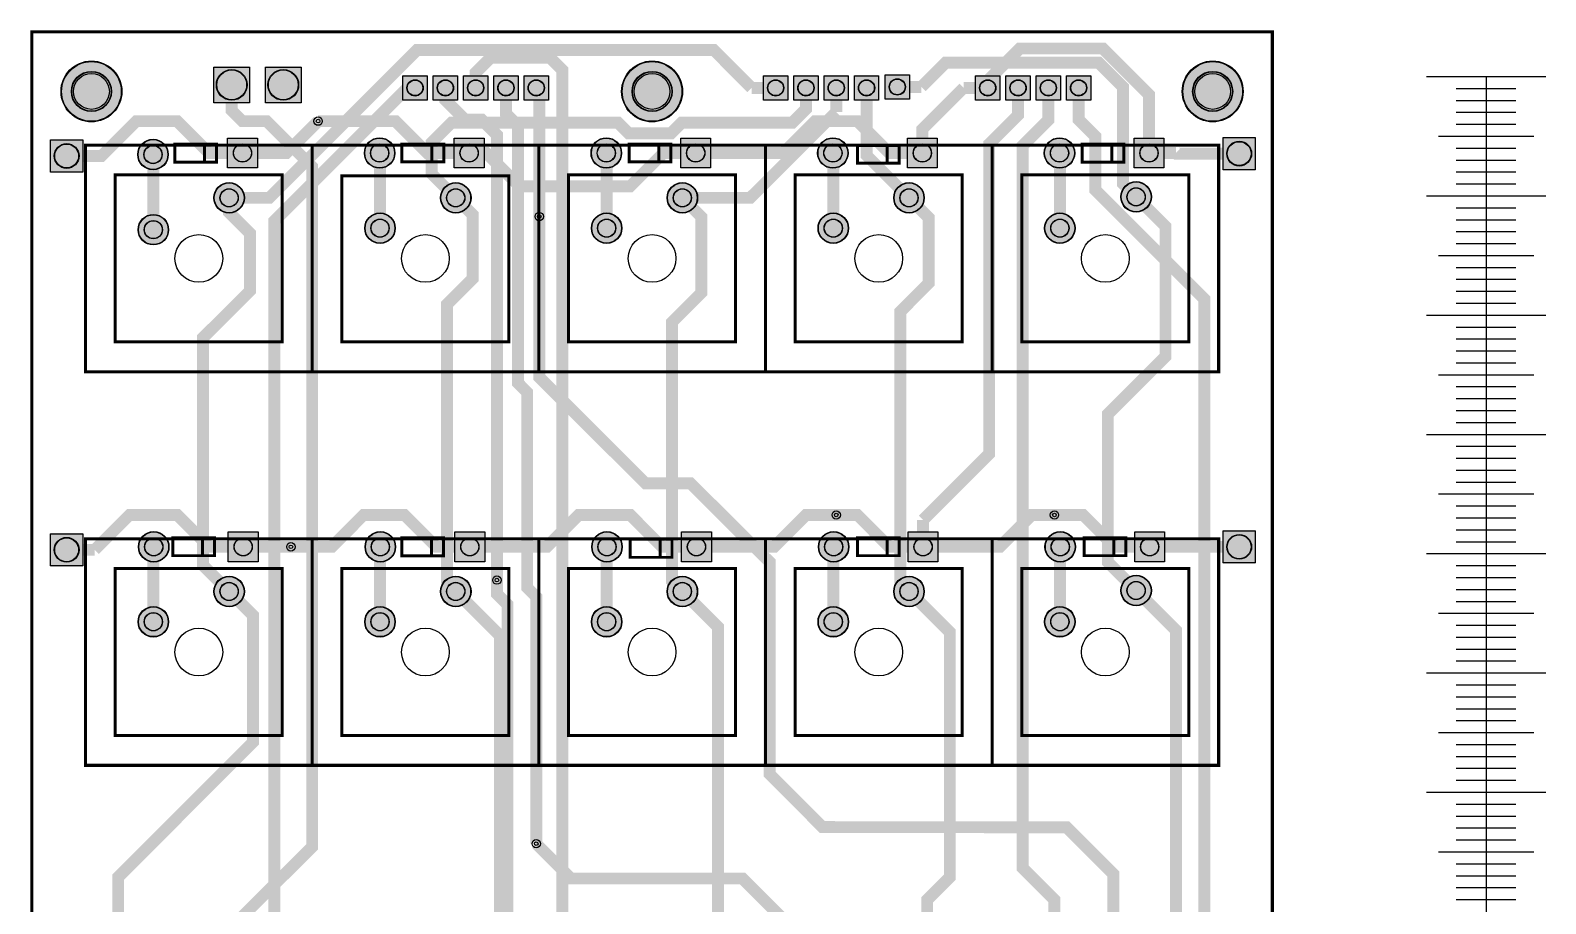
# Model space of a CAD drawing. Header units: millimetres. Extents: x 0 to 127, y -247 to 0.
# Drawn here: x -0.1 to 126.9, y -73.1 to 0.1 of the extents above; entities that cross this region are included whole.
import ezdxf

# ---------------------------------------------------------------- set-up
doc = ezdxf.new("R2010")
doc.units = ezdxf.units.MM
for name, color, linetype, true_color in [('BoardOutLine', 6, 'Continuous', 0xff00ff), ('BottomLayer', 5, 'Continuous', 0x0000ff), ('BottomSilkLayer', 7, 'Continuous', 0x66cc33), ('BottomSolderMaskLayer', 7, 'Continuous', 0xaa00ff), ('Document', 7, 'Continuous', 0xffffff), ('Hole', 7, 'Continuous', 0x222222), ('Multi-Layer', 7, 'Continuous', 0xc0c0c0), ('TopLayer', 1, 'Continuous', 0xff0000), ('TopSilkLayer', 7, 'Continuous', 0x856a00), ('TopSolderMaskLayer', 7, 'Continuous', 0x800080)]:
    doc.layers.add(name, color=color, linetype=linetype, true_color=true_color)

msp = doc.modelspace()

# ---------------------------------------------------------------- hatches: boundary and pattern name
at = {"layer": 'BottomSolderMaskLayer'}
for points in [[(2.45, -5, 1), (7.55, -5, 1)], [(49.45, -5, 1), (54.55, -5, 1)], [(96.45, -5, 1), (101.55, -5, 1)], [(15.21, -2.89), (18.31, -2.89), (18.31, -6), (15.21, -6)], [(19.53, -2.89), (22.63, -2.89), (22.63, -6), (19.53, -6)], [(31.06, -3.63), (33.2, -3.63), (33.2, -5.77), (31.06, -5.77)], [(33.6, -3.63), (35.74, -3.63), (35.74, -5.77), (33.6, -5.77)], [(36.14, -3.63), (38.28, -3.63), (38.28, -5.77), (36.14, -5.77)], [(38.68, -3.63), (40.82, -3.63), (40.82, -5.77), (38.68, -5.77)], [(41.22, -3.63), (43.36, -3.63), (43.36, -5.77), (41.22, -5.77)], [(61.29, -3.63), (63.42, -3.63), (63.42, -5.77), (61.29, -5.77)], [(63.83, -3.63), (65.96, -3.63), (65.96, -5.77), (63.83, -5.77)], [(66.37, -3.63), (68.5, -3.63), (68.5, -5.77), (66.37, -5.77)], [(68.91, -3.63), (71.04, -3.63), (71.04, -5.77), (68.91, -5.77)], [(71.49, -3.56), (73.63, -3.56), (73.63, -5.69), (71.49, -5.69)], [(79.07, -3.63), (81.2, -3.63), (81.2, -5.77), (79.07, -5.77)], [(81.61, -3.63), (83.74, -3.63), (83.74, -5.77), (81.61, -5.77)], [(84.15, -3.63), (86.28, -3.63), (86.28, -5.77), (84.15, -5.77)], [(86.69, -3.63), (88.82, -3.63), (88.82, -5.77), (86.69, -5.77)], [(16.38, -8.88), (18.94, -8.88), (18.94, -11.44), (16.38, -11.44)], [(27.88, -10.16, 1), (30.44, -10.16, 1)], [(35.38, -8.88), (37.94, -8.88), (37.94, -11.44), (35.38, -11.44)], [(46.88, -10.16, 1), (49.44, -10.16, 1)], [(54.38, -8.88), (56.94, -8.88), (56.94, -11.44), (54.38, -11.44)], [(65.88, -10.16, 1), (68.44, -10.16, 1)], [(73.38, -8.88), (75.94, -8.88), (75.94, -11.44), (73.38, -11.44)], [(84.88, -10.16, 1), (87.44, -10.16, 1)], [(92.38, -8.88), (94.94, -8.88), (94.94, -11.44), (92.38, -11.44)], [(99.82, -8.81), (102.62, -8.81), (102.62, -11.61), (99.82, -11.61)], [(1.52, -9.01), (4.32, -9.01), (4.32, -11.81), (1.52, -11.81)], [(8.88, -10.29, 1), (11.44, -10.29, 1)], [(15.26, -13.92, 1), (17.82, -13.92, 1)], [(34.26, -13.92, 1), (36.82, -13.92, 1)], [(53.26, -13.92, 1), (55.82, -13.92, 1)], [(72.26, -13.92, 1), (74.82, -13.92, 1)], [(91.31, -13.84, 1), (93.86, -13.84, 1)], [(27.91, -16.46, 1), (30.47, -16.46, 1)], [(46.91, -16.46, 1), (49.47, -16.46, 1)], [(65.91, -16.46, 1), (68.47, -16.46, 1)], [(84.91, -16.46, 1), (87.47, -16.46, 1)], [(8.91, -16.59, 1), (11.47, -16.59, 1)], [(8.95, -43.18, 1), (11.5, -43.18, 1)], [(16.45, -41.9), (19, -41.9), (19, -44.46), (16.45, -44.46)], [(27.95, -43.18, 1), (30.5, -43.18, 1)], [(35.45, -41.9), (38, -41.9), (38, -44.46), (35.45, -44.46)], [(46.95, -43.18, 1), (49.5, -43.18, 1)], [(54.45, -41.9), (57, -41.9), (57, -44.46), (54.45, -44.46)], [(65.95, -43.18, 1), (68.5, -43.18, 1)], [(73.45, -41.9), (76, -41.9), (76, -44.46), (73.45, -44.46)], [(84.95, -43.18, 1), (87.5, -43.18, 1)], [(92.45, -41.9), (95, -41.9), (95, -44.46), (92.45, -44.46)], [(99.82, -41.78), (102.62, -41.78), (102.62, -44.58), (99.82, -44.58)], [(1.52, -42.03), (4.32, -42.03), (4.32, -44.83), (1.52, -44.83)], [(15.26, -46.92, 1), (17.82, -46.92, 1)], [(34.26, -46.92, 1), (36.82, -46.92, 1)], [(53.26, -46.92, 1), (55.82, -46.92, 1)], [(72.26, -46.92, 1), (74.82, -46.92, 1)], [(91.31, -46.84, 1), (93.86, -46.84, 1)], [(8.91, -49.46, 1), (11.47, -49.46, 1)], [(27.91, -49.46, 1), (30.47, -49.46, 1)], [(46.91, -49.46, 1), (49.47, -49.46, 1)], [(65.91, -49.46, 1), (68.47, -49.46, 1)], [(84.91, -49.46, 1), (87.47, -49.46, 1)]]:
    msp.add_hatch(color=256, dxfattribs=at).paths.add_polyline_path(points)
at = {"layer": 'TopSolderMaskLayer'}
for points in [[(2.45, -5, 1), (7.55, -5, 1)], [(49.45, -5, 1), (54.55, -5, 1)], [(96.45, -5, 1), (101.55, -5, 1)], [(15.21, -2.89), (18.31, -2.89), (18.31, -6), (15.21, -6)], [(19.53, -2.89), (22.63, -2.89), (22.63, -6), (19.53, -6)], [(31.06, -3.63), (33.2, -3.63), (33.2, -5.77), (31.06, -5.77)], [(33.6, -3.63), (35.74, -3.63), (35.74, -5.77), (33.6, -5.77)], [(36.14, -3.63), (38.28, -3.63), (38.28, -5.77), (36.14, -5.77)], [(38.68, -3.63), (40.82, -3.63), (40.82, -5.77), (38.68, -5.77)], [(41.22, -3.63), (43.36, -3.63), (43.36, -5.77), (41.22, -5.77)], [(61.29, -3.63), (63.42, -3.63), (63.42, -5.77), (61.29, -5.77)], [(63.83, -3.63), (65.96, -3.63), (65.96, -5.77), (63.83, -5.77)], [(66.37, -3.63), (68.5, -3.63), (68.5, -5.77), (66.37, -5.77)], [(68.91, -3.63), (71.04, -3.63), (71.04, -5.77), (68.91, -5.77)], [(71.49, -3.56), (73.63, -3.56), (73.63, -5.69), (71.49, -5.69)], [(79.07, -3.63), (81.2, -3.63), (81.2, -5.77), (79.07, -5.77)], [(81.61, -3.63), (83.74, -3.63), (83.74, -5.77), (81.61, -5.77)], [(84.15, -3.63), (86.28, -3.63), (86.28, -5.77), (84.15, -5.77)], [(86.69, -3.63), (88.82, -3.63), (88.82, -5.77), (86.69, -5.77)], [(16.38, -8.88), (18.94, -8.88), (18.94, -11.44), (16.38, -11.44)], [(27.88, -10.16, 1), (30.44, -10.16, 1)], [(35.38, -8.88), (37.94, -8.88), (37.94, -11.44), (35.38, -11.44)], [(46.88, -10.16, 1), (49.44, -10.16, 1)], [(54.38, -8.88), (56.94, -8.88), (56.94, -11.44), (54.38, -11.44)], [(65.88, -10.16, 1), (68.44, -10.16, 1)], [(73.38, -8.88), (75.94, -8.88), (75.94, -11.44), (73.38, -11.44)], [(84.88, -10.16, 1), (87.44, -10.16, 1)], [(92.38, -8.88), (94.94, -8.88), (94.94, -11.44), (92.38, -11.44)], [(99.82, -8.81), (102.62, -8.81), (102.62, -11.61), (99.82, -11.61)], [(1.52, -9.01), (4.32, -9.01), (4.32, -11.81), (1.52, -11.81)], [(8.88, -10.29, 1), (11.44, -10.29, 1)], [(15.26, -13.92, 1), (17.82, -13.92, 1)], [(34.26, -13.92, 1), (36.82, -13.92, 1)], [(53.26, -13.92, 1), (55.82, -13.92, 1)], [(72.26, -13.92, 1), (74.82, -13.92, 1)], [(91.31, -13.84, 1), (93.86, -13.84, 1)], [(27.91, -16.46, 1), (30.47, -16.46, 1)], [(46.91, -16.46, 1), (49.47, -16.46, 1)], [(65.91, -16.46, 1), (68.47, -16.46, 1)], [(84.91, -16.46, 1), (87.47, -16.46, 1)], [(8.91, -16.59, 1), (11.47, -16.59, 1)], [(8.95, -43.18, 1), (11.5, -43.18, 1)], [(16.45, -41.9), (19, -41.9), (19, -44.46), (16.45, -44.46)], [(27.95, -43.18, 1), (30.5, -43.18, 1)], [(35.45, -41.9), (38, -41.9), (38, -44.46), (35.45, -44.46)], [(46.95, -43.18, 1), (49.5, -43.18, 1)], [(54.45, -41.9), (57, -41.9), (57, -44.46), (54.45, -44.46)], [(65.95, -43.18, 1), (68.5, -43.18, 1)], [(73.45, -41.9), (76, -41.9), (76, -44.46), (73.45, -44.46)], [(84.95, -43.18, 1), (87.5, -43.18, 1)], [(92.45, -41.9), (95, -41.9), (95, -44.46), (92.45, -44.46)], [(99.82, -41.78), (102.62, -41.78), (102.62, -44.58), (99.82, -44.58)], [(1.52, -42.03), (4.32, -42.03), (4.32, -44.83), (1.52, -44.83)], [(15.26, -46.92, 1), (17.82, -46.92, 1)], [(34.26, -46.92, 1), (36.82, -46.92, 1)], [(53.26, -46.92, 1), (55.82, -46.92, 1)], [(72.26, -46.92, 1), (74.82, -46.92, 1)], [(91.31, -46.84, 1), (93.86, -46.84, 1)], [(8.91, -49.46, 1), (11.47, -49.46, 1)], [(27.91, -49.46, 1), (30.47, -49.46, 1)], [(46.91, -49.46, 1), (49.47, -49.46, 1)], [(65.91, -49.46, 1), (68.47, -49.46, 1)], [(84.91, -49.46, 1), (87.47, -49.46, 1)]]:
    msp.add_hatch(color=256, dxfattribs=at).paths.add_polyline_path(points)

# ---------------------------------------------------------------- linework, layer by layer
for p, q in [((116.92, -3.75), (126.92, -3.75)), ((121.92, -3.75), (121.92, -103.75)), ((119.42, -4.75), (124.42, -4.75)), ((119.42, -5.75), (124.42, -5.75)), ((119.42, -6.75), (124.42, -6.75)), ((117.92, -8.75), (125.92, -8.75)), ((119.42, -7.75), (124.42, -7.75)), ((119.42, -9.75), (124.42, -9.75)), ((119.42, -10.75), (124.42, -10.75)), ((119.42, -11.75), (124.42, -11.75)), ((116.92, -13.75), (126.92, -13.75)), ((116.92, -13.75), (126.92, -13.75)), ((117.92, -13.75), (125.92, -13.75)), ((119.42, -12.75), (124.42, -12.75)), ((119.42, -14.75), (124.42, -14.75)), ((119.42, -15.75), (124.42, -15.75)), ((119.42, -16.75), (124.42, -16.75)), ((119.42, -17.75), (124.42, -17.75)), ((117.92, -18.75), (125.92, -18.75)), ((119.42, -19.75), (124.42, -19.75)), ((119.42, -20.75), (124.42, -20.75)), ((119.42, -21.75), (124.42, -21.75)), ((119.42, -22.75), (124.42, -22.75)), ((116.92, -23.75), (126.92, -23.75)), ((116.92, -23.75), (126.92, -23.75)), ((117.92, -23.75), (125.92, -23.75)), ((119.42, -24.75), (124.42, -24.75)), ((119.42, -25.75), (124.42, -25.75)), ((119.42, -26.75), (124.42, -26.75)), ((119.42, -27.75), (124.42, -27.75)), ((117.92, -28.75), (125.92, -28.75)), ((119.42, -29.75), (124.42, -29.75)), ((119.42, -30.75), (124.42, -30.75)), ((119.42, -31.75), (124.42, -31.75)), ((119.42, -32.75), (124.42, -32.75)), ((116.92, -33.75), (126.92, -33.75)), ((116.92, -33.75), (126.92, -33.75)), ((117.92, -33.75), (125.92, -33.75)), ((119.42, -34.75), (124.42, -34.75)), ((119.42, -35.75), (124.42, -35.75)), ((119.42, -36.75), (124.42, -36.75)), ((119.42, -37.75), (124.42, -37.75)), ((117.92, -38.75), (125.92, -38.75)), ((119.42, -39.75), (124.42, -39.75)), ((119.42, -40.75), (124.42, -40.75)), ((119.42, -41.75), (124.42, -41.75)), ((119.42, -42.75), (124.42, -42.75)), ((116.92, -43.75), (126.92, -43.75)), ((116.92, -43.75), (126.92, -43.75)), ((117.92, -43.75), (125.92, -43.75)), ((119.42, -44.75), (124.42, -44.75)), ((119.42, -45.75), (124.42, -45.75)), ((119.42, -46.75), (124.42, -46.75)), ((119.42, -47.75), (124.42, -47.75)), ((117.92, -48.75), (125.92, -48.75)), ((119.42, -49.75), (124.42, -49.75)), ((119.42, -50.75), (124.42, -50.75)), ((119.42, -51.75), (124.42, -51.75)), ((119.42, -52.75), (124.42, -52.75)), ((116.92, -53.75), (126.92, -53.75)), ((116.92, -53.75), (126.92, -53.75)), ((117.92, -53.75), (125.92, -53.75)), ((119.42, -54.75), (124.42, -54.75)), ((119.42, -55.75), (124.42, -55.75)), ((119.42, -56.75), (124.42, -56.75)), ((119.42, -57.75), (124.42, -57.75)), ((117.92, -58.75), (125.92, -58.75)), ((119.42, -59.75), (124.42, -59.75)), ((119.42, -60.75), (124.42, -60.75)), ((119.42, -61.75), (124.42, -61.75)), ((119.42, -62.75), (124.42, -62.75)), ((116.92, -63.75), (126.92, -63.75)), ((116.92, -63.75), (126.92, -63.75)), ((117.92, -63.75), (125.92, -63.75)), ((119.42, -64.75), (124.42, -64.75)), ((119.42, -65.75), (124.42, -65.75)), ((119.42, -66.75), (124.42, -66.75)), ((119.42, -67.75), (124.42, -67.75)), ((117.92, -68.75), (125.92, -68.75)), ((119.42, -69.75), (124.42, -69.75)), ((119.42, -70.75), (124.42, -70.75)), ((119.42, -71.75), (124.42, -71.75)), ((119.42, -72.75), (124.42, -72.75))]:
    msp.add_line(p, q)
for p in [(121.92, -4.75), (121.92, -5.75), (121.92, -6.75), (121.92, -7.75), (121.92, -8.75), (121.92, -9.75), (121.92, -10.75), (121.92, -11.75), (121.92, -12.75), (121.92, -13.75), (121.92, -14.75), (121.92, -15.75), (121.92, -16.75), (121.92, -17.75), (121.92, -18.75), (121.92, -19.75), (121.92, -20.75), (121.92, -21.75), (121.92, -22.75), (121.92, -23.75), (121.92, -24.75), (121.92, -25.75), (121.92, -26.75), (121.92, -27.75), (121.92, -28.75), (121.92, -29.75), (121.92, -30.75), (121.92, -31.75), (121.92, -32.75), (121.92, -33.75), (121.92, -34.75), (121.92, -35.75), (121.92, -36.75), (121.92, -37.75), (121.92, -38.75), (121.92, -39.75), (121.92, -40.75), (121.92, -41.75), (121.92, -42.75), (121.92, -43.75), (121.92, -44.75), (121.92, -45.75), (121.92, -46.75), (121.92, -47.75), (121.92, -48.75), (121.92, -49.75), (121.92, -50.75), (121.92, -51.75), (121.92, -52.75), (121.92, -53.75), (121.92, -54.75), (121.92, -55.75), (121.92, -56.75), (121.92, -57.75), (121.92, -58.75), (121.92, -59.75), (121.92, -60.75), (121.92, -61.75), (121.92, -62.75), (121.92, -63.75), (121.92, -64.75), (121.92, -65.75), (121.92, -66.75), (121.92, -67.75), (121.92, -68.75), (121.92, -69.75), (121.92, -70.75), (121.92, -71.75), (121.92, -72.75)]:
    msp.add_point(p)
at = {"layer": 'BoardOutLine', "const_width": 0.254}
msp.add_lwpolyline([(0, 0), (104, 0), (104, -247), (0, -247), (0, 0)], close=True, dxfattribs=at)
at = {"layer": 'BottomLayer', "const_width": 1}
for points in [[(16.54, -13.92), (19.91, -13.92), (32.3, -1.52), (57.17, -1.52), (60.34, -4.7)], [(74.58, -4.62), (76.61, -2.59), (89.45, -2.59), (91.48, -4.62), (91.48, -12.74), (92.58, -13.84)], [(32.13, -4.7), (31.5, -4.7), (20.34, -15.86), (20.34, -80.41), (17.81, -82.94)], [(64.9, -4.7), (64.9, -6.48), (63.75, -7.62), (54.48, -7.62), (53.59, -8.51), (50.04, -8.51), (49.15, -7.62), (35.18, -7.62), (33.53, -9.27), (33.53, -11.91), (35.54, -13.92)], [(62.36, -4.7), (62.36, -4.7), (60.34, -4.7)], [(67.44, -4.7), (67.44, -4.7), (67.44, -6.72)], [(69.98, -4.7), (69.98, -10.36), (73.54, -13.92)], [(72.56, -4.62), (72.56, -4.62), (74.58, -4.62)], [(78.12, -4.7), (74.66, -8.16), (74.66, -10.16)], [(74.72, -40.93), (80.26, -35.39), (80.26, -9.4), (82.68, -6.99), (82.68, -4.7)], [(80.14, -4.7), (80.14, -4.7), (78.12, -4.7)], [(67.44, -6.72), (60.23, -13.92), (54.54, -13.92)], [(5.27, -10.41), (5.84, -10.41), (8.76, -7.49), (12.19, -7.49), (14.86, -10.16), (15.41, -10.16)], [(24, -7.49), (21.34, -10.16), (17.66, -10.16)], [(2.92, -10.41), (2.92, -10.41), (5.27, -10.41)], [(17.66, -10.16), (17.66, -10.16), (15.41, -10.16)], [(55.66, -10.16), (52.96, -10.16), (50.17, -12.95), (40.89, -12.95), (38.1, -10.16), (36.66, -10.16)], [(93.66, -10.16), (93.66, -10.16), (95.91, -10.16)], [(101.22, -10.21), (95.96, -10.21), (95.91, -10.16)], [(92.58, -46.84), (90.21, -44.47), (90.21, -32.05), (95.04, -27.23), (95.04, -16.3), (92.58, -13.84)], [(42.54, -15.49), (42.54, -28.96), (51.44, -37.85), (55.21, -37.85), (61.85, -44.45), (61.85, -62.23), (66.29, -66.68), (86.75, -66.69), (90.68, -70.62), (90.68, -80.77)], [(5.27, -43.43), (8.19, -40.51), (12.19, -40.51), (14.86, -43.18), (17.72, -43.18)], [(21.72, -43.18), (25.15, -43.18), (27.81, -40.51), (31.24, -40.51), (33.91, -43.18), (36.72, -43.18)], [(36.72, -43.18), (43.18, -43.18), (45.85, -40.51), (50.17, -40.51), (52.83, -43.18), (53.47, -43.18)], [(74.72, -43.18), (71.88, -43.18), (69.22, -40.51), (67.44, -40.51)], [(74.72, -43.18), (81.15, -43.18), (83.82, -40.51), (85.73, -40.51)], [(74.72, -43.18), (74.72, -43.18), (74.72, -40.93)], [(2.92, -43.43), (2.92, -43.43), (5.27, -43.43)], [(55.72, -43.18), (55.72, -43.18), (53.47, -43.18)], [(101.22, -43.18), (95.97, -43.18), (93.72, -43.18)], [(35.11, -81.23), (35.73, -81.23), (39.88, -77.09), (39.88, -48.01), (38.99, -47.12), (38.99, -45.97)], [(69.73, -81.13), (59.59, -70.99), (45.21, -70.99), (42.29, -68.07)]]:
    msp.add_lwpolyline(points, dxfattribs=at)
at = {"layer": 'BottomSilkLayer', "const_width": 0.25}
for points in [[(11.98, -9.42), (15.48, -9.42), (15.48, -10.92), (11.98, -10.92), (11.98, -9.42)], [(31.03, -9.41), (34.53, -9.41), (34.53, -10.91), (31.03, -10.91), (31.03, -9.41)], [(50.07, -9.41), (53.57, -9.41), (53.57, -10.91), (50.07, -10.91), (50.07, -9.41)], [(69.22, -9.52), (72.72, -9.52), (72.72, -11.02), (69.22, -11.02), (69.22, -9.52)], [(88.05, -9.42), (91.55, -9.42), (91.55, -10.92), (88.05, -10.92), (88.05, -9.42)], [(11.81, -42.42), (15.31, -42.42), (15.31, -43.92), (11.81, -43.92), (11.81, -42.42)], [(31.02, -42.43), (34.52, -42.43), (34.52, -43.93), (31.02, -43.93), (31.02, -42.43)], [(50.17, -42.55), (53.67, -42.55), (53.67, -44.06), (50.17, -44.06), (50.17, -42.55)], [(69.22, -42.42), (72.72, -42.42), (72.72, -43.92), (69.22, -43.92), (69.22, -42.42)], [(88.22, -42.42), (91.72, -42.42), (91.72, -43.92), (88.22, -43.92), (88.22, -42.42)]]:
    msp.add_lwpolyline(points, close=True, dxfattribs=at)
for points in [[(14.48, -10.92), (14.48, -10.92), (14.48, -9.42)], [(33.53, -10.91), (33.53, -10.91), (33.53, -9.41)], [(52.57, -10.91), (52.57, -10.91), (52.57, -9.41)], [(71.72, -11.02), (71.72, -11.02), (71.72, -9.52)], [(90.55, -10.92), (90.55, -10.92), (90.55, -9.42)], [(14.31, -43.92), (14.31, -43.92), (14.31, -42.42)], [(33.52, -43.93), (33.52, -43.93), (33.52, -42.43)], [(52.67, -44.04), (52.67, -44.04), (52.67, -42.54)], [(71.72, -43.92), (71.72, -43.92), (71.72, -42.42)], [(90.72, -43.92), (90.72, -43.92), (90.72, -42.42)]]:
    msp.add_lwpolyline(points, dxfattribs=at)
at = {"layer": 'BottomSolderMaskLayer'}
for centre, radius in [((5, -5), 2.55), ((52, -5), 2.55), ((99, -5), 2.55), ((5, -5), 1.68), ((16.76, -4.45), 1.29), ((21.08, -4.45), 1.29), ((52, -5), 1.68), ((99, -5), 1.68), ((32.13, -4.7), 0.683), ((34.67, -4.7), 0.683), ((37.21, -4.7), 0.683), ((39.75, -4.7), 0.683), ((42.29, -4.7), 0.683), ((62.36, -4.7), 0.683), ((64.9, -4.7), 0.683), ((67.44, -4.7), 0.683), ((69.98, -4.7), 0.683), ((72.56, -4.62), 0.683), ((80.14, -4.7), 0.683), ((82.68, -4.7), 0.683), ((85.22, -4.7), 0.683), ((87.76, -4.7), 0.683), ((29.16, -10.16), 1.28), ((48.16, -10.16), 1.28), ((67.16, -10.16), 1.28), ((86.16, -10.16), 1.28), ((2.92, -10.41), 1.04), ((10.16, -10.29), 1.28), ((10.16, -10.29), 0.765), ((17.66, -10.16), 0.765), ((29.16, -10.16), 0.765), ((36.66, -10.16), 0.765), ((48.16, -10.16), 0.765), ((55.66, -10.16), 0.765), ((67.16, -10.16), 0.765), ((74.66, -10.16), 0.765), ((86.16, -10.16), 0.765), ((93.66, -10.16), 0.765), ((101.22, -10.21), 1.04), ((16.54, -13.92), 1.28), ((35.54, -13.92), 1.28), ((54.54, -13.92), 1.28), ((73.54, -13.92), 1.28), ((92.58, -13.84), 1.28), ((16.54, -13.92), 0.765), ((35.54, -13.92), 0.765), ((54.54, -13.92), 0.765), ((73.54, -13.92), 0.765), ((92.58, -13.84), 0.765), ((29.19, -16.46), 1.28), ((48.19, -16.46), 1.28), ((67.19, -16.46), 1.28), ((86.19, -16.46), 1.28), ((10.19, -16.59), 1.28), ((10.19, -16.59), 0.765), ((29.19, -16.46), 0.765), ((48.19, -16.46), 0.765), ((67.19, -16.46), 0.765), ((86.19, -16.46), 0.765), ((10.22, -43.18), 1.28), ((29.22, -43.18), 1.28), ((48.22, -43.18), 1.28), ((67.22, -43.18), 1.28), ((86.22, -43.18), 1.28), ((2.92, -43.43), 1.04), ((10.22, -43.18), 0.765), ((17.72, -43.18), 0.765), ((29.22, -43.18), 0.765), ((36.72, -43.18), 0.765), ((48.22, -43.18), 0.765), ((55.72, -43.18), 0.765), ((67.22, -43.18), 0.765), ((74.72, -43.18), 0.765), ((86.22, -43.18), 0.765), ((93.72, -43.18), 0.765), ((101.22, -43.18), 1.04), ((16.54, -46.92), 1.28), ((35.54, -46.92), 1.28), ((54.54, -46.92), 1.28), ((73.54, -46.92), 1.28), ((92.58, -46.84), 1.28), ((16.54, -46.92), 0.765), ((35.54, -46.92), 0.765), ((54.54, -46.92), 0.765), ((73.54, -46.92), 0.765), ((92.58, -46.84), 0.765), ((10.19, -49.46), 1.28), ((29.19, -49.46), 1.28), ((48.19, -49.46), 1.28), ((67.19, -49.46), 1.28), ((86.19, -49.46), 1.28), ((10.19, -49.46), 0.765), ((29.19, -49.46), 0.765), ((48.19, -49.46), 0.765), ((67.19, -49.46), 0.765), ((86.19, -49.46), 0.765)]:
    msp.add_circle(centre, radius, dxfattribs=at)
at = {"layer": 'Document', "const_width": 0.25}
for points in [[(23.5, -9.5), (23.5, -28.5), (4.5, -28.5), (4.5, -9.5), (23.5, -9.5)], [(42.5, -9.5), (42.5, -28.5), (23.5, -28.5), (23.5, -9.5), (42.5, -9.5)], [(61.5, -9.5), (61.5, -28.5), (42.5, -28.5), (42.5, -9.5), (61.5, -9.5)], [(80.5, -9.5), (80.5, -28.5), (61.5, -28.5), (61.5, -9.5), (80.5, -9.5)], [(99.5, -9.5), (99.5, -28.5), (80.5, -28.5), (80.5, -9.5), (99.5, -9.5)], [(23.5, -42.5), (23.5, -61.5), (4.5, -61.5), (4.5, -42.5), (23.5, -42.5)], [(42.5, -42.5), (42.5, -61.5), (23.5, -61.5), (23.5, -42.5), (42.5, -42.5)], [(61.5, -42.5), (61.5, -61.5), (42.5, -61.5), (42.5, -42.5), (61.5, -42.5)], [(80.5, -42.5), (80.5, -61.5), (61.5, -61.5), (61.5, -42.5), (80.5, -42.5)], [(99.5, -42.5), (99.5, -61.5), (80.5, -61.5), (80.5, -42.5), (99.5, -42.5)]]:
    msp.add_lwpolyline(points, close=True, dxfattribs=at)
at = {"layer": 'Hole'}
for centre, radius in [((24, -7.49), 0.153), ((42.54, -15.49), 0.152), ((67.44, -40.51), 0.153), ((85.73, -40.51), 0.152), ((21.72, -43.18), 0.153), ((38.99, -45.97), 0.153), ((42.29, -68.07), 0.152)]:
    msp.add_circle(centre, radius, dxfattribs=at)
at = {"layer": 'Multi-Layer'}
for points in [[(15.26, -2.95), (18.26, -2.95), (18.26, -5.94), (15.26, -5.94)], [(19.58, -2.95), (22.58, -2.95), (22.58, -5.94), (19.58, -5.94)], [(31.11, -3.68), (33.15, -3.68), (33.15, -5.72), (31.11, -5.72)], [(33.66, -3.68), (35.69, -3.68), (35.69, -5.72), (33.66, -5.72)], [(36.2, -3.68), (38.23, -3.68), (38.23, -5.72), (36.2, -5.72)], [(38.74, -3.68), (40.77, -3.68), (40.77, -5.72), (38.74, -5.72)], [(41.27, -3.68), (43.31, -3.68), (43.31, -5.72), (41.27, -5.72)], [(61.34, -3.68), (63.37, -3.68), (63.37, -5.72), (61.34, -5.72)], [(63.88, -3.68), (65.91, -3.68), (65.91, -5.72), (63.88, -5.72)], [(66.42, -3.68), (68.45, -3.68), (68.45, -5.72), (66.42, -5.72)], [(68.96, -3.68), (70.99, -3.68), (70.99, -5.72), (68.96, -5.72)], [(71.54, -3.61), (73.58, -3.61), (73.58, -5.64), (71.54, -5.64)], [(79.12, -3.68), (81.15, -3.68), (81.15, -5.72), (79.12, -5.72)], [(81.66, -3.68), (83.69, -3.68), (83.69, -5.72), (81.66, -5.72)], [(84.2, -3.68), (86.23, -3.68), (86.23, -5.72), (84.2, -5.72)], [(86.74, -3.68), (88.77, -3.68), (88.77, -5.72), (86.74, -5.72)], [(99.87, -8.86), (102.57, -8.86), (102.57, -11.56), (99.87, -11.56)], [(1.57, -9.06), (4.27, -9.06), (4.27, -11.76), (1.57, -11.76)], [(16.41, -8.91), (18.91, -8.91), (18.91, -11.41), (16.41, -11.41)], [(35.41, -8.91), (37.91, -8.91), (37.91, -11.41), (35.41, -11.41)], [(54.41, -8.91), (56.91, -8.91), (56.91, -11.41), (54.41, -11.41)], [(73.41, -8.91), (75.91, -8.91), (75.91, -11.41), (73.41, -11.41)], [(92.41, -8.91), (94.91, -8.91), (94.91, -11.41), (92.41, -11.41)], [(99.87, -41.83), (102.57, -41.83), (102.57, -44.53), (99.87, -44.53)], [(1.57, -42.08), (4.27, -42.08), (4.27, -44.78), (1.57, -44.78)], [(16.47, -41.93), (18.97, -41.93), (18.97, -44.43), (16.47, -44.43)], [(35.47, -41.93), (37.97, -41.93), (37.97, -44.43), (35.47, -44.43)], [(54.47, -41.93), (56.97, -41.93), (56.97, -44.43), (54.47, -44.43)], [(73.47, -41.93), (75.97, -41.93), (75.97, -44.43), (73.47, -44.43)], [(92.47, -41.93), (94.97, -41.93), (94.97, -44.43), (92.47, -44.43)]]:
    msp.add_lwpolyline(points, close=True, dxfattribs=at)
for centre, radius in [((5, -5), 2.5), ((52, -5), 2.5), ((99, -5), 2.5), ((5, -5), 1.65), ((16.76, -4.45), 1.25), ((21.08, -4.45), 1.25), ((52, -5), 1.65), ((99, -5), 1.65), ((32.13, -4.7), 0.65), ((34.67, -4.7), 0.65), ((37.21, -4.7), 0.65), ((39.75, -4.7), 0.65), ((42.29, -4.7), 0.65), ((62.36, -4.7), 0.65), ((64.9, -4.7), 0.65), ((67.44, -4.7), 0.65), ((69.98, -4.7), 0.65), ((72.56, -4.62), 0.65), ((80.14, -4.7), 0.65), ((82.68, -4.7), 0.65), ((85.22, -4.7), 0.65), ((87.76, -4.7), 0.65), ((24, -7.49), 0.35), ((2.92, -10.41), 1), ((10.16, -10.29), 1.25), ((10.16, -10.29), 0.75), ((17.66, -10.16), 0.75), ((29.16, -10.16), 1.25), ((29.16, -10.16), 0.75), ((36.66, -10.16), 0.75), ((48.16, -10.16), 1.25), ((48.16, -10.16), 0.75), ((55.66, -10.16), 0.75), ((67.16, -10.16), 1.25), ((67.16, -10.16), 0.75), ((74.66, -10.16), 0.75), ((86.16, -10.16), 1.25), ((86.16, -10.16), 0.75), ((93.66, -10.16), 0.75), ((101.22, -10.21), 1), ((16.54, -13.92), 1.25), ((35.54, -13.92), 1.25), ((54.54, -13.92), 1.25), ((73.54, -13.92), 1.25), ((92.58, -13.84), 1.25), ((16.54, -13.92), 0.75), ((35.54, -13.92), 0.75), ((54.54, -13.92), 0.75), ((73.54, -13.92), 0.75), ((92.58, -13.84), 0.75), ((29.19, -16.46), 1.25), ((42.54, -15.49), 0.35), ((48.19, -16.46), 1.25), ((67.19, -16.46), 1.25), ((86.19, -16.46), 1.25), ((10.19, -16.59), 1.25), ((10.19, -16.59), 0.75), ((29.19, -16.46), 0.75), ((48.19, -16.46), 0.75), ((67.19, -16.46), 0.75), ((86.19, -16.46), 0.75), ((14, -19), 2), ((33, -19), 2), ((52, -19), 2), ((71, -19), 2), ((90, -19), 2), ((67.44, -40.51), 0.35), ((85.73, -40.51), 0.35), ((2.92, -43.43), 1), ((10.22, -43.18), 1.25), ((10.22, -43.18), 0.75), ((17.72, -43.18), 0.75), ((21.72, -43.18), 0.35), ((29.22, -43.18), 1.25), ((29.22, -43.18), 0.75), ((36.72, -43.18), 0.75), ((48.22, -43.18), 1.25), ((48.22, -43.18), 0.75), ((55.72, -43.18), 0.75), ((67.22, -43.18), 1.25), ((67.22, -43.18), 0.75), ((74.72, -43.18), 0.75), ((86.22, -43.18), 1.25), ((86.22, -43.18), 0.75), ((93.72, -43.18), 0.75), ((101.22, -43.18), 1), ((16.54, -46.92), 1.25), ((35.54, -46.92), 1.25), ((38.99, -45.97), 0.35), ((54.54, -46.92), 1.25), ((73.54, -46.92), 1.25), ((92.58, -46.84), 1.25), ((16.54, -46.92), 0.75), ((35.54, -46.92), 0.75), ((54.54, -46.92), 0.75), ((73.54, -46.92), 0.75), ((92.58, -46.84), 0.75), ((10.19, -49.46), 1.25), ((29.19, -49.46), 1.25), ((48.19, -49.46), 1.25), ((67.19, -49.46), 1.25), ((86.19, -49.46), 1.25), ((10.19, -49.46), 0.75), ((29.19, -49.46), 0.75), ((48.19, -49.46), 0.75), ((67.19, -49.46), 0.75), ((86.19, -49.46), 0.75), ((14, -52), 2), ((33, -52), 2), ((52, -52), 2), ((71, -52), 2), ((90, -52), 2), ((42.29, -68.07), 0.35)]:
    msp.add_circle(centre, radius, dxfattribs=at)
at = {"layer": 'TopLayer', "const_width": 1}
for points in [[(93.66, -10.16), (93.66, -5.27), (89.79, -1.4), (82.83, -1.4), (80.14, -4.09), (80.14, -4.7)], [(37.21, -4.7), (37.21, -3.43), (38.48, -2.16), (43.43, -2.16), (44.48, -3.21), (44.48, -76.69), (50.73, -82.94)], [(15.27, -82.94), (15.27, -76.55), (23.5, -68.33), (23.5, -11.3), (19.69, -7.49), (17.65, -7.49), (16.76, -6.6), (16.76, -4.45)], [(38.99, -45.97), (38.99, -8.64), (37.72, -7.37), (36.32, -7.37), (34.67, -5.72), (34.67, -4.7)], [(42.29, -68.07), (42.29, -47.37), (41.53, -46.61), (41.53, -30.23), (40.77, -29.46), (40.77, -7.87), (39.75, -6.86), (39.75, -4.7)], [(42.8, -4.45), (42.54, -4.7), (42.54, -15.49)], [(74.72, -173.9), (74.72, -170.01), (78.23, -166.5), (82.8, -166.5), (85.47, -163.83), (85.47, -157.99), (83.77, -156.28), (83.77, -81.21), (85.73, -79.25), (85.73, -72.77), (83.06, -70.1), (83.06, -9.55), (85.22, -7.39), (85.22, -4.7)], [(87.76, -4.7), (87.76, -4.7), (87.76, -6.72)], [(87.76, -6.72), (87.76, -7.37), (89.15, -8.76), (89.15, -13.26), (98.3, -22.41), (98.3, -78.49), (100.58, -80.77), (100.58, -148.84), (98.17, -151.26), (98.17, -179.45), (101.24, -182.52), (101.24, -206.82)], [(34.41, -10.16), (33.15, -10.16), (30.48, -7.49), (24, -7.49)], [(74.66, -10.16), (71.88, -10.16), (69.22, -7.49), (65.66, -7.49), (62.99, -10.16), (55.66, -10.16)], [(10.19, -16.59), (10.19, -10.32), (10.16, -10.29)], [(29.19, -16.46), (29.19, -10.19), (29.16, -10.16)], [(36.66, -10.16), (36.66, -10.16), (34.41, -10.16)], [(48.19, -16.46), (48.19, -10.19), (48.16, -10.16)], [(67.19, -16.46), (67.19, -10.19), (67.16, -10.16)], [(86.19, -16.46), (86.19, -10.19), (86.16, -10.16)], [(16.54, -13.92), (16.54, -15.14), (18.29, -16.89), (18.29, -21.72), (14.35, -25.65), (14.35, -44.73), (16.54, -46.92)], [(35.54, -13.92), (36.96, -15.34), (36.96, -20.7), (34.81, -22.85), (34.81, -46.19), (35.54, -46.92)], [(54.54, -13.92), (56.13, -15.51), (56.13, -21.88), (53.68, -24.33), (53.68, -46.06), (54.54, -46.92)], [(73.54, -13.92), (75.18, -15.57), (75.18, -21.08), (72.81, -23.46), (72.81, -46.19), (73.54, -46.92)], [(55.72, -43.18), (62.23, -43.18), (64.9, -40.51), (67.44, -40.51)], [(85.73, -40.51), (88.14, -40.51), (90.8, -43.18), (93.72, -43.18)], [(10.22, -43.18), (10.19, -43.21), (10.19, -49.46)], [(21.72, -43.18), (21.72, -43.18), (17.72, -43.18)], [(29.22, -43.18), (29.19, -43.21), (29.19, -49.46)], [(48.22, -43.18), (48.19, -43.21), (48.19, -49.46)], [(67.22, -43.18), (67.19, -43.21), (67.19, -49.46)], [(86.22, -43.18), (86.19, -43.21), (86.19, -49.46)], [(16.54, -46.92), (18.54, -48.92), (18.54, -59.56), (7.24, -70.87), (7.24, -156.59), (14.48, -163.83), (14.48, -177.86), (16.54, -179.92)], [(35.54, -46.92), (39.24, -50.62), (39.24, -157.35), (33.53, -163.07), (33.53, -177.91), (35.54, -179.92)], [(54.54, -46.92), (57.52, -49.9), (57.52, -158.64), (52.58, -163.58), (52.58, -177.96), (54.54, -179.92)], [(73.54, -46.92), (76.96, -50.34), (76.96, -70.87), (75.06, -72.77), (75.06, -78.25), (76.96, -80.16), (76.96, -158.62), (71.5, -164.08), (71.5, -177.88), (73.54, -179.92)], [(92.58, -46.84), (95.93, -50.19), (95.93, -92.51), (97.71, -94.28), (97.71, -147.5), (94.53, -150.67), (94.53, -166.55), (90.59, -170.48), (90.59, -177.86), (92.58, -179.84)]]:
    msp.add_lwpolyline(points, dxfattribs=at)
at = {"layer": 'TopSilkLayer', "const_width": 0.254}
for points in [[(104, -247), (104, 0), (0, 0)], [(104, -237), (104, 0), (0, 0)], [(104, -247), (0, -247), (0, 0)]]:
    msp.add_lwpolyline(points, dxfattribs=at)
at = {"layer": 'TopSilkLayer'}
for points, const_width in [([(4.5, -9.5), (23.5, -9.5), (23.5, -28.5), (4.5, -28.5), (4.5, -9.5)], 0.254), ([(23.5, -9.5), (42.5, -9.5), (42.5, -28.5), (23.5, -28.5), (23.5, -9.5)], 0.254), ([(42.5, -9.5), (61.5, -9.5), (61.5, -28.5), (42.5, -28.5), (42.5, -9.5)], 0.254), ([(61.5, -9.5), (80.5, -9.5), (80.5, -28.5), (61.5, -28.5), (61.5, -9.5)], 0.254), ([(80.5, -9.5), (99.5, -9.5), (99.5, -28.5), (80.5, -28.5), (80.5, -9.5)], 0.254), ([(14, -26), (7, -26), (7, -12), (21, -12), (21, -26), (14, -26)], 0.25), ([(33, -26), (26, -26), (26, -12.07), (40, -12.07), (40, -26), (33, -26)], 0.25), ([(52, -26), (45, -26), (45, -12), (59, -12), (59, -26), (52, -26)], 0.25), ([(71, -26), (64, -26), (64, -12), (78, -12), (78, -26), (71, -26)], 0.25), ([(90, -26), (83, -26), (83, -12), (97, -12), (97, -26), (90, -26)], 0.25), ([(4.5, -42.5), (23.5, -42.5), (23.5, -61.5), (4.5, -61.5), (4.5, -42.5)], 0.254), ([(4.5, -42.5), (23.5, -42.5), (23.5, -61.5), (4.5, -61.5), (4.5, -42.5)], 0.254), ([(23.5, -42.5), (42.5, -42.5), (42.5, -61.5), (23.5, -61.5), (23.5, -42.5)], 0.254), ([(23.5, -42.5), (42.5, -42.5), (42.5, -61.5), (23.5, -61.5), (23.5, -42.5)], 0.254), ([(42.5, -42.5), (61.5, -42.5), (61.5, -61.5), (42.5, -61.5), (42.5, -42.5)], 0.254), ([(42.5, -42.5), (61.5, -42.5), (61.5, -61.5), (42.5, -61.5), (42.5, -42.5)], 0.254), ([(61.5, -42.5), (80.5, -42.5), (80.5, -61.5), (61.5, -61.5), (61.5, -42.5)], 0.254), ([(61.5, -42.5), (80.5, -42.5), (80.5, -61.5), (61.5, -61.5), (61.5, -42.5)], 0.254), ([(80.5, -42.5), (99.5, -42.5), (99.5, -61.5), (80.5, -61.5), (80.5, -42.5)], 0.254), ([(80.5, -42.5), (99.5, -42.5), (99.5, -61.5), (80.5, -61.5), (80.5, -42.5)], 0.254), ([(14, -59), (7, -59), (7, -45), (21, -45), (21, -59), (14, -59)], 0.25), ([(33, -59), (26, -59), (26, -45), (40, -45), (40, -59), (33, -59)], 0.25), ([(52, -59), (45, -59), (45, -45), (59, -45), (59, -59), (52, -59)], 0.25), ([(71, -59), (64, -59), (64, -45), (78, -45), (78, -59), (71, -59)], 0.25), ([(90, -59), (83, -59), (83, -45), (97, -45), (97, -59), (90, -59)], 0.25)]:
    msp.add_lwpolyline(points, close=True, dxfattribs=dict(at, const_width=const_width))
for centre in [(5, -5), (5, -5), (5, -5), (52, -5), (52, -5), (52, -5), (99, -5), (99, -5), (99, -5)]:
    msp.add_circle(centre, 1.5, dxfattribs=at)
at = {"layer": 'TopSolderMaskLayer'}
for centre, radius in [((5, -5), 2.55), ((52, -5), 2.55), ((99, -5), 2.55), ((5, -5), 1.68), ((16.76, -4.45), 1.29), ((21.08, -4.45), 1.29), ((52, -5), 1.68), ((99, -5), 1.68), ((32.13, -4.7), 0.683), ((34.67, -4.7), 0.683), ((37.21, -4.7), 0.683), ((39.75, -4.7), 0.683), ((42.29, -4.7), 0.683), ((62.36, -4.7), 0.683), ((64.9, -4.7), 0.683), ((67.44, -4.7), 0.683), ((69.98, -4.7), 0.683), ((72.56, -4.62), 0.683), ((80.14, -4.7), 0.683), ((82.68, -4.7), 0.683), ((85.22, -4.7), 0.683), ((87.76, -4.7), 0.683), ((29.16, -10.16), 1.28), ((48.16, -10.16), 1.28), ((67.16, -10.16), 1.28), ((86.16, -10.16), 1.28), ((2.92, -10.41), 1.04), ((10.16, -10.29), 1.28), ((10.16, -10.29), 0.765), ((17.66, -10.16), 0.765), ((29.16, -10.16), 0.765), ((36.66, -10.16), 0.765), ((48.16, -10.16), 0.765), ((55.66, -10.16), 0.765), ((67.16, -10.16), 0.765), ((74.66, -10.16), 0.765), ((86.16, -10.16), 0.765), ((93.66, -10.16), 0.765), ((101.22, -10.21), 1.04), ((16.54, -13.92), 1.28), ((35.54, -13.92), 1.28), ((54.54, -13.92), 1.28), ((73.54, -13.92), 1.28), ((92.58, -13.84), 1.28), ((16.54, -13.92), 0.765), ((35.54, -13.92), 0.765), ((54.54, -13.92), 0.765), ((73.54, -13.92), 0.765), ((92.58, -13.84), 0.765), ((29.19, -16.46), 1.28), ((48.19, -16.46), 1.28), ((67.19, -16.46), 1.28), ((86.19, -16.46), 1.28), ((10.19, -16.59), 1.28), ((10.19, -16.59), 0.765), ((29.19, -16.46), 0.765), ((48.19, -16.46), 0.765), ((67.19, -16.46), 0.765), ((86.19, -16.46), 0.765), ((10.22, -43.18), 1.28), ((29.22, -43.18), 1.28), ((48.22, -43.18), 1.28), ((67.22, -43.18), 1.28), ((86.22, -43.18), 1.28), ((2.92, -43.43), 1.04), ((10.22, -43.18), 0.765), ((17.72, -43.18), 0.765), ((29.22, -43.18), 0.765), ((36.72, -43.18), 0.765), ((48.22, -43.18), 0.765), ((55.72, -43.18), 0.765), ((67.22, -43.18), 0.765), ((74.72, -43.18), 0.765), ((86.22, -43.18), 0.765), ((93.72, -43.18), 0.765), ((101.22, -43.18), 1.04), ((16.54, -46.92), 1.28), ((35.54, -46.92), 1.28), ((54.54, -46.92), 1.28), ((73.54, -46.92), 1.28), ((92.58, -46.84), 1.28), ((16.54, -46.92), 0.765), ((35.54, -46.92), 0.765), ((54.54, -46.92), 0.765), ((73.54, -46.92), 0.765), ((92.58, -46.84), 0.765), ((10.19, -49.46), 1.28), ((29.19, -49.46), 1.28), ((48.19, -49.46), 1.28), ((67.19, -49.46), 1.28), ((86.19, -49.46), 1.28), ((10.19, -49.46), 0.765), ((29.19, -49.46), 0.765), ((48.19, -49.46), 0.765), ((67.19, -49.46), 0.765), ((86.19, -49.46), 0.765)]:
    msp.add_circle(centre, radius, dxfattribs=at)

doc.saveas('drawing.dxf')
